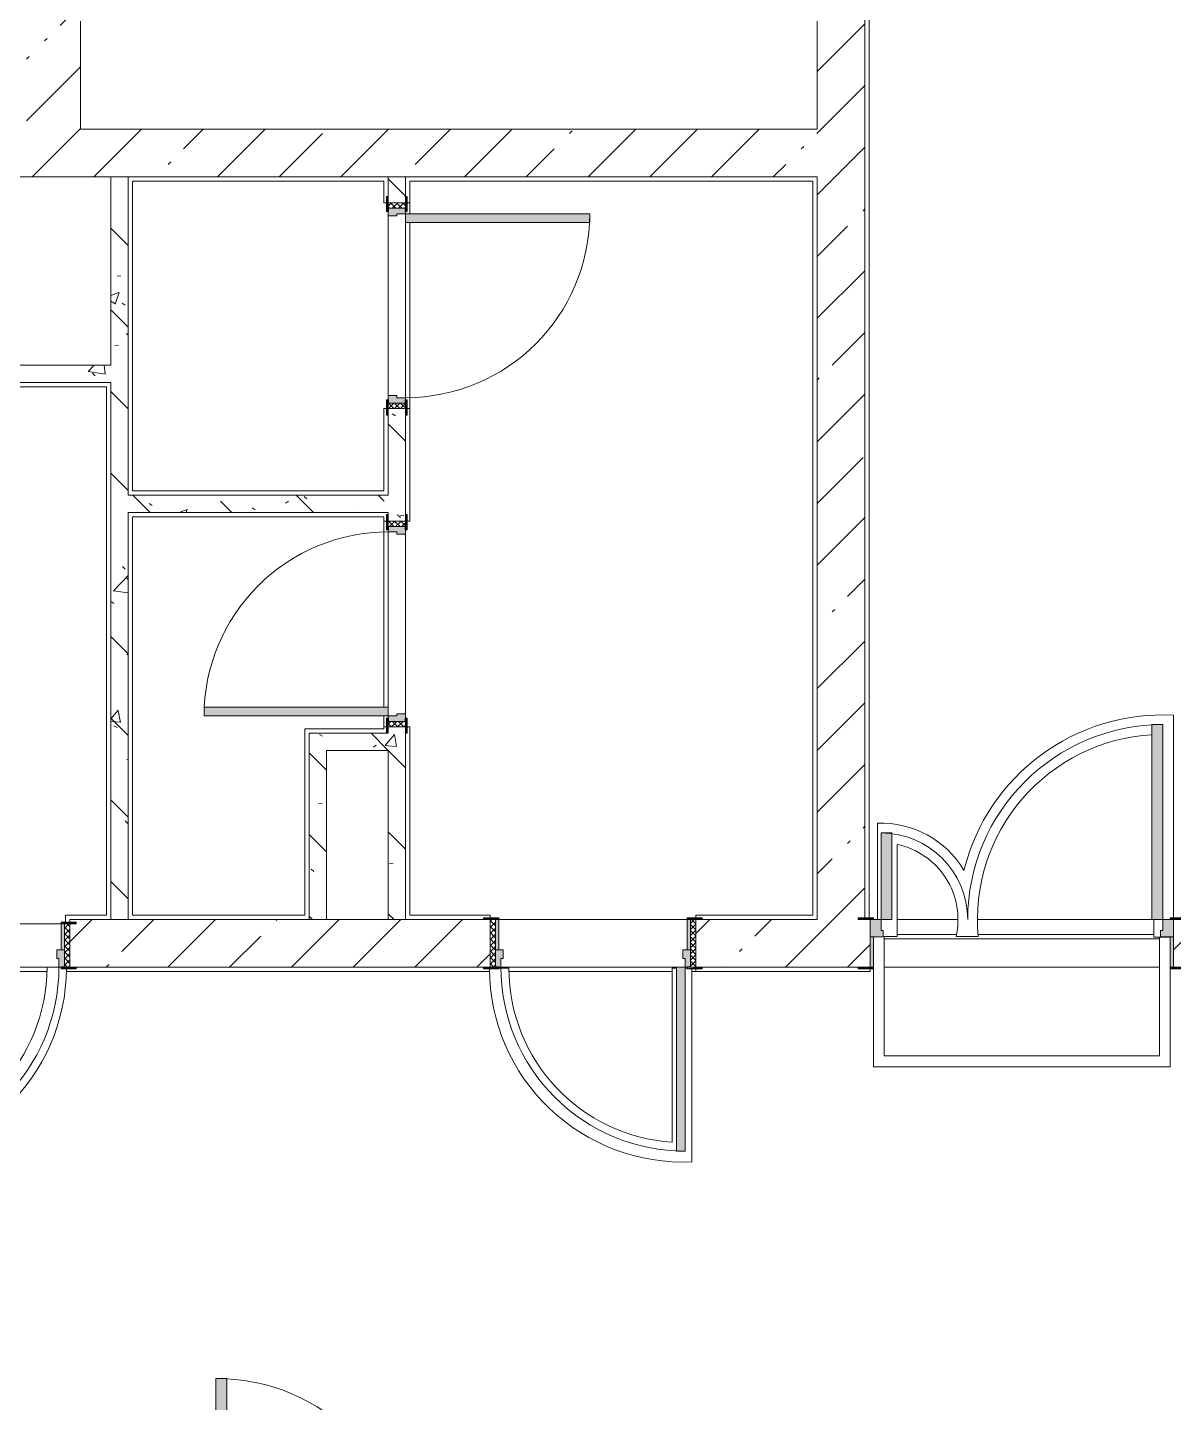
# Model space of a CAD drawing. Header units: millimetres. Extents: x -4060 to 187734, y -8553 to 29000.
# Drawn here: x 149889 to 155179, y 11389 to 17740 of the extents above; entities that cross this region are included whole.
import ezdxf

# ---------------------------------------------------------------- set-up
doc = ezdxf.new("R2010")
doc.units = ezdxf.units.MM
for name, color, linetype, lineweight, true_color in [('A-DOOR-2', 7, 'Continuous', 5, 0xaaaaaa), ('A-DOOR-3', 7, 'Continuous', 5, 0xe2e2e2), ('A-DOOR-FRAM-2', 7, 'Continuous', 5, 0xe2e2e2), ('A-DOOR-FRAM-3', 7, 'Continuous', 5, 0xaaaaaa), ('A-FLOR-1', 7, 'Continuous', 5, 0xaaaaaa), ('I-WALL-24', 7, 'Continuous', 5, 0x787878)]:
    doc.layers.add(name, color=color, linetype=linetype, lineweight=lineweight, true_color=true_color)
doc.layers.add('A-WALL', color=7, linetype='Continuous', lineweight=9)
doc.layers.add('I-WALL-22', color=7, linetype='Continuous', lineweight=5)
pattern_1 = [(45, (60723.74, 0), (-285.1231, 285.1231), []), (45, (61008.87, 0), (-285.1231, 285.1231), [504.031, -100.806, 16.764, -84.042])]
pattern_2 = [(135, (60723.74, 0), (-377.1708, -377.1708), [533.4, -88.9, 17.78, -88.9]), (135, (60723.74, 376.94), (-377.1708, -377.1708), []), (50, (60723.74, 0), (637.6445, -55.7866), [66.675, -733.425]), (355, (60723.74, 0), (-123.3494, 668.699), [53.34, -586.74]), (100.451, (60776.9, -4.65), (514.299, 612.908), [56.665, -623.315]), (46.184, (60723.74, 177.8), (948.7764, -147.15), [100.012, -1100.137]), (96.636, (60802.8, 165.5), (830.909, 865.997), [84.998, -934.973]), (351.184, (60723.7, 177.8), (830.918, 865.988), [80.01, -880.11]), (21, (60812.64, 133.35), (530.6506, -357.9283), [66.675, -733.425]), (326, (60812.64, 133.35), (216.308, 644.6585), [53.34, -586.74]), (71.451, (60856.86, 103.5), (746.9596, 286.7243), [56.665, -623.315]), (37.5, (60723.74, 0), (10.81053, 295.9426), [16.764, -562.864, 16.764, -578.866, -588.962]), (37.5, (60723.74, 0), (10.81053, 295.9426), [-1175.258, 16.764, -572.198]), (7.5, (60723.74, 0), (233.8692, 350.6318), [16.764, -322.834, 16.764, -549.529, -224.472]), (7.5, (60723.74, 0), (233.8692, 350.6318), [-905.891, 16.764, -207.708]), (327.5, (60525.5, 0), (474.5678, -20.0513), [16.764, -205.486, 16.764, -676.656, -920.115]), (327.5, (60525.5, 0), (474.5678, -20.0513), [-915.67, 16.764, -903.351]), (317.5, (60436.6, 0), (518.4522, 88.9934), [16.764, -272.161, 16.764, -443.738, -653.415]), (317.5, (60436.6, 0), (518.4522, 88.9934), [-749.427, 16.764, -636.651])]
pattern_3 = [(135, (1826.41, 104.685), (-14.14214, -14.14214), []), (225, (1826.41, 104.685), (14.14214, -14.14214), [])]
pattern_4 = [(45, (-296.384, 104.685), (-14.1421, 14.1421), []), (135, (-296.384, 104.685), (-14.1421, -14.1421), [])]

# ---------------------------------------------------------------- blocks, each defined once
blk = doc.blocks.new('110_Дверь_СКБ_2Ст - Д-1_л_Лестничная клетка EIS60 2-32142534-1_5_1_птичка')
at = {"layer": 'A-DOOR-3'}
for points in [[(662.5, 1010), (612.5, 1010), (612.5, 110), (662.5, 110), (662.5, 786.4)], [(-587.5, 510), (-637.5, 510), (-637.5, 110), (-587.5, 110), (-587.5, 499.2)], [(712.5, 30), (697.5, 30), (699.6, -110), (712.5, -110)]]:
    blk.add_hatch(color=256, dxfattribs=at).paths.add_polyline_path(points)
h = blk.add_hatch(color=256, dxfattribs=at)
h.paths.add_polyline_path([(662.5, 110), (662.5, 60), (652.5, 60), (652.5, 30), (712.5, 32.6), (712.5, 110)])
h.paths.add_polyline_path([(-637.5, 110), (-687.5, 110), (-687.2, 30), (-627.5, 35.6), (-627.5, 60), (-637.5, 60), (-637.5, 104.8)])
at = {"layer": 'A-DOOR-FRAM-2'}
for points in [[(-672.5, 118), (-742.5, 118), (-742.5, 110), (-672.5, 110)], [(729.9, 118), (697.5, 118), (697.5, 110), (767.5, 110), (767.5, 118)], [(-672.5, 30), (-687.5, 30), (-687.4, -110), (-672.5, -110), (-672.5, -21.5)], [(-687.4, -110), (-742.5, -110.2), (-742.5, -118), (-672.5, -118), (-674.5, -110)], [(767.5, -110), (697.5, -110), (698.9, -118), (767.5, -118)]]:
    blk.add_hatch(color=256, dxfattribs=at).paths.add_polyline_path(points)
at = {"layer": 'A-DOOR-2'}
for p, q in [((662.5, 1010), (612.5, 1010)), ((612.5, 1010), (612.5, 110)), ((662.5, 110), (662.5, 1010)), ((-637.5, 510), (-637.5, 110)), ((-587.5, 510), (-637.5, 510)), ((-587.5, 110), (-587.5, 510)), ((-637.5, 110), (-587.5, 110)), ((612.5, 110), (662.5, 110))]:
    blk.add_line(p, q, dxfattribs=at)
for centre, radius, start, end in [((662.5, 110), 900, 90, 180), ((-637.5, 110), 400, 360, 90)]:
    blk.add_arc(centre, radius, start, end, dxfattribs=at)
at = {"layer": 'A-DOOR-FRAM-3'}
for p, q in [((-672.5, 118), (-742.5, 118)), ((-742.5, 118), (-742.5, 110)), ((-742.5, 110), (-672.5, 110)), ((-637.5, 110), (-687.5, 110)), ((-687.5, 110), (-687.5, 30)), ((-672.5, 110), (-672.5, 118)), ((-637.5, 60), (-637.5, 110)), ((662.5, 110), (662.5, 60)), ((712.5, 110), (662.5, 110)), ((767.5, 118), (697.5, 118)), ((697.5, 118), (697.5, 110)), ((697.5, 110), (767.5, 110)), ((712.5, 30), (712.5, 110)), ((767.5, 110), (767.5, 118)), ((-687.5, 30), (-627.5, 30)), ((-672.5, 30), (-687.5, 30)), ((-687.5, 30), (-687.5, -110)), ((-672.5, -110), (-672.5, 30)), ((-627.5, 60), (-637.5, 60)), ((-627.5, 30), (-627.5, 60)), ((662.5, 60), (652.5, 60)), ((652.5, 60), (652.5, 30)), ((652.5, 30), (712.5, 30)), ((712.5, 30), (697.5, 30)), ((697.5, 30), (697.5, -110)), ((712.5, -110), (712.5, 30)), ((-672.5, -110), (-742.5, -110)), ((-742.5, -110), (-742.5, -118)), ((-742.5, -118), (-672.5, -118)), ((-687.5, -110), (-672.5, -110)), ((-672.5, -118), (-672.5, -110)), ((697.5, -110), (712.5, -110)), ((767.5, -110), (697.5, -110)), ((697.5, -110), (697.5, -118)), ((697.5, -118), (767.5, -118)), ((767.5, -118), (767.5, -110))]:
    blk.add_line(p, q, dxfattribs=at)
blk = doc.blocks.new('110_Дверь_СКБ_1Ст_Внутренняя1 - Д-8 950x2100h_охрана-V106-1_5_1_птичка')
at = {"layer": 'A-DOOR-2'}
h = blk.add_hatch(dxfattribs=at)
h.set_pattern_fill('FP_62', color=256, style=0, pattern_type=2)
h.set_pattern_definition([(135, (1826.41, 164.685), (-14.14214, -14.14214), []), (225, (1826.41, 164.685), (14.14214, -14.14214), [])])
h.paths.add_polyline_path([(462.5, 100), (462.5, -100), (487.5, -100), (487.5, 100)])
at = {"layer": 'A-DOOR-3'}
h = blk.add_hatch(color=256, dxfattribs=at)
h.paths.add_polyline_path([(462.5, 100), (437.5, 100), (437.5, 60), (427.5, 60), (427.5, 20), (462.5, 20)])
h.paths.add_polyline_path([(-412.5, 100), (-437.5, 100), (-437.5, 20), (-402.5, 20.4), (-402.5, 60), (-412.5, 60)])
at = {"layer": 'A-DOOR-FRAM-2'}
for points in [[(397.5, 950), (397.5, 100), (437.5, 100), (437.5, 950)], [(-422.5, 108), (-492.5, 108), (-492.5, 100), (-422.5, 100)], [(517.5, 108), (447.5, 108), (447.5, 100), (517.5, 100)], [(-437.5, 20), (-437.5, -100), (-422.5, -100), (-422.5, 20)], [(447.5, 20), (447.5, -100), (462.5, -100), (462.5, 20)], [(-492.5, -100), (-492.5, -108), (-422.5, -108), (-422.5, -100), (-462.5, -100)], [(487.5, -100), (447.5, -100), (447.5, -108), (517.5, -108), (517.5, -100), (490.5, -100)]]:
    blk.add_hatch(color=256, dxfattribs=at).paths.add_polyline_path(points)
at = {"layer": 'A-DOOR-FRAM-3'}
h = blk.add_hatch(dxfattribs=at)
h.set_pattern_fill('FP_63', color=256, style=0, pattern_type=2)
h.set_pattern_definition([(45, (-296.384, 164.685), (-14.1421, 14.1421), []), (135, (-296.384, 164.685), (-14.1421, -14.1421), [])])
h.paths.add_polyline_path([(-462.5, 100), (-462.5, -100), (-437.5, -100), (-437.5, 100)])
at = {"layer": 'A-DOOR-2'}
for p, q in [((437.5, 950), (397.5, 950)), ((397.5, 950), (397.5, 100)), ((437.5, 100), (437.5, 950)), ((397.5, 100), (437.5, 100))]:
    blk.add_line(p, q, dxfattribs=at)
blk.add_arc((437.5, 100), 850, 90, 180, dxfattribs=at)
at = {"layer": 'A-DOOR-FRAM-3'}
for p, q in [((-422.5, 108), (-492.5, 108)), ((-492.5, 108), (-492.5, 100)), ((-492.5, 100), (-422.5, 100)), ((-437.5, 100), (-462.5, 100)), ((-462.5, 100), (-462.5, -100)), ((-412.5, 100), (-437.5, 100)), ((-437.5, 100), (-437.5, 20)), ((-437.5, -100), (-437.5, 100)), ((-422.5, 100), (-437.5, 100)), ((-437.5, 100), (-437.5, 99)), ((-437.5, 99), (-422.5, 99)), ((-422.5, 100), (-422.5, 108)), ((-422.5, 99), (-422.5, 100)), ((-412.5, 60), (-412.5, 100)), ((437.5, 100), (437.5, 60)), ((462.5, 100), (437.5, 100)), ((517.5, 108), (447.5, 108)), ((447.5, 108), (447.5, 100)), ((462.5, 100), (447.5, 100)), ((447.5, 100), (447.5, 99)), ((447.5, 100), (517.5, 100)), ((447.5, 99), (462.5, 99)), ((462.5, 20), (462.5, 100)), ((487.5, 100), (462.5, 100)), ((462.5, 100), (462.5, -100)), ((462.5, 99), (462.5, 100)), ((487.5, -100), (487.5, 100)), ((517.5, 100), (517.5, 108)), ((-437.5, 20), (-402.5, 20)), ((-422.5, 20), (-437.5, 20)), ((-437.5, 20), (-437.5, -100)), ((-422.5, -100), (-422.5, 20)), ((-402.5, 60), (-412.5, 60)), ((-402.5, 20), (-402.5, 60)), ((437.5, 60), (427.5, 60)), ((427.5, 60), (427.5, 20)), ((427.5, 20), (462.5, 20)), ((462.5, 20), (447.5, 20)), ((447.5, 20), (447.5, -100)), ((462.5, -100), (462.5, 20)), ((-422.5, -100), (-492.5, -100)), ((-492.5, -100), (-492.5, -108)), ((-492.5, -108), (-422.5, -108)), ((-462.5, -100), (-437.5, -100)), ((-437.5, -100), (-422.5, -100)), ((-422.5, -108), (-422.5, -100)), ((447.5, -100), (462.5, -100)), ((517.5, -100), (447.5, -100)), ((447.5, -100), (447.5, -108)), ((447.5, -108), (517.5, -108)), ((462.5, -100), (487.5, -100)), ((517.5, -108), (517.5, -100))]:
    blk.add_line(p, q, dxfattribs=at)
blk = doc.blocks.new('110_Дверь_СКБ_1Ст_Внутренняя1 - Д-8_п_ 950x2100h_охрана 2-32201800-1_5_1_птичка')
at = {"layer": 'A-DOOR-2'}
h = blk.add_hatch(dxfattribs=at)
h.set_pattern_fill('FP_101', color=256, style=0, pattern_type=2)
h.set_pattern_definition([(135, (1826.41, 174.685), (-14.14214, -14.14214), []), (225, (1826.41, 174.685), (14.14214, -14.14214), [])])
h.paths.add_polyline_path([(462.5, 110), (462.5, -110), (487.5, -110), (487.5, 110)])
at = {"layer": 'A-DOOR-3'}
h = blk.add_hatch(color=256, dxfattribs=at)
h.paths.add_polyline_path([(462.5, 110), (437.5, 110), (437.5, 70), (427.5, 70), (427.5, 30), (462.5, 30)])
h.paths.add_polyline_path([(-422.5, 110), (-437.5, 110), (-437.5, 30), (-402.5, 30), (-402.5, 70), (-412.5, 70), (-412.5, 110)])
at = {"layer": 'A-DOOR-FRAM-2'}
for points in [[(-394.7, 960), (-412.5, 960), (-412.5, 110), (-372.5, 115.3), (-372.5, 960)], [(-443.8, 118), (-492.5, 118), (-492.5, 110), (-422.5, 115.3), (-422.5, 118), (-443.5, 118)], [(487.5, 118), (447.5, 115.3), (447.5, 110), (517.5, 110), (517.5, 118), (490, 118)], [(-437.5, 30), (-437.5, -110), (-422.5, -110), (-422.5, 30)], [(447.5, 30), (447.5, -110), (462.5, -110), (462.5, 30)], [(-422.5, -110), (-492.5, -110.2), (-492.5, -118), (-422.5, -118)], [(479, -110), (447.5, -110), (447.5, -118), (517.5, -118), (517.5, -110), (487.5, -110)]]:
    blk.add_hatch(color=256, dxfattribs=at).paths.add_polyline_path(points)
at = {"layer": 'A-DOOR-FRAM-3'}
h = blk.add_hatch(dxfattribs=at)
h.set_pattern_fill('FP_102', color=256, style=0, pattern_type=2)
h.set_pattern_definition([(45, (-296.384, 174.685), (-14.1421, 14.1421), []), (135, (-296.384, 174.685), (-14.1421, -14.1421), [])])
h.paths.add_polyline_path([(-462.5, 110), (-462.5, -110), (-437.5, -110), (-437.5, 110)])
at = {"layer": 'A-DOOR-2'}
for p, q in [((-412.5, 960), (-412.5, 110)), ((-372.5, 960), (-412.5, 960)), ((-372.5, 110), (-372.5, 960)), ((-412.5, 110), (-372.5, 110))]:
    blk.add_line(p, q, dxfattribs=at)
blk.add_arc((-412.5, 110), 850, 360, 90, dxfattribs=at)
at = {"layer": 'A-DOOR-FRAM-3'}
for p, q in [((-422.5, 118), (-492.5, 118)), ((-492.5, 118), (-492.5, 110)), ((-492.5, 110), (-422.5, 110)), ((-437.5, 110), (-462.5, 110)), ((-462.5, 110), (-462.5, -110)), ((-412.5, 110), (-437.5, 110)), ((-437.5, 110), (-437.5, 30)), ((-437.5, -110), (-437.5, 110)), ((-422.5, 110), (-437.5, 110)), ((-437.5, 110), (-437.5, 109)), ((-437.5, 109), (-422.5, 109)), ((-422.5, 110), (-422.5, 118)), ((-422.5, 109), (-422.5, 110)), ((-412.5, 70), (-412.5, 110)), ((-402.5, 70), (-412.5, 70)), ((-402.5, 30), (-402.5, 70)), ((437.5, 70), (427.5, 70)), ((427.5, 70), (427.5, 30)), ((437.5, 110), (437.5, 70)), ((462.5, 110), (437.5, 110)), ((517.5, 118), (447.5, 118)), ((447.5, 118), (447.5, 110)), ((462.5, 110), (447.5, 110)), ((447.5, 110), (447.5, 109)), ((447.5, 110), (517.5, 110)), ((447.5, 109), (462.5, 109)), ((462.5, 30), (462.5, 110)), ((487.5, 110), (462.5, 110)), ((462.5, 110), (462.5, -110)), ((462.5, 109), (462.5, 110)), ((487.5, -110), (487.5, 110)), ((517.5, 110), (517.5, 118)), ((-437.5, 30), (-402.5, 30)), ((-422.5, 30), (-437.5, 30)), ((-437.5, 30), (-437.5, -110)), ((-422.5, -110), (-422.5, 30)), ((427.5, 30), (462.5, 30)), ((462.5, 30), (447.5, 30)), ((447.5, 30), (447.5, -110)), ((462.5, -110), (462.5, 30)), ((-422.5, -110), (-492.5, -110)), ((-492.5, -110), (-492.5, -118)), ((-492.5, -118), (-422.5, -118)), ((-462.5, -110), (-437.5, -110)), ((-437.5, -110), (-422.5, -110)), ((-422.5, -118), (-422.5, -110)), ((447.5, -110), (462.5, -110)), ((517.5, -110), (447.5, -110)), ((447.5, -110), (447.5, -118)), ((447.5, -118), (517.5, -118)), ((462.5, -110), (487.5, -110)), ((517.5, -118), (517.5, -110))]:
    blk.add_line(p, q, dxfattribs=at)
blk = doc.blocks.new('110_Дверь_СКБ_2Ст - Д-2а_п_ Из коридора на лестницу-32215207-1_5_1_птичка')
at = {"layer": 'A-DOOR-3'}
for points in [[(-587.5, 100), (-587.5, 1000), (-637.5, 1000), (-637.2, 100), (-591.7, 100)], [(662.5, 100), (662.5, 500), (612.5, 500), (612.5, 100)], [(712.5, -100), (712.5, 20), (697.5, 20), (697.5, -100), (703.7, -100)]]:
    blk.add_hatch(color=256, dxfattribs=at).paths.add_polyline_path(points)
h = blk.add_hatch(color=256, dxfattribs=at)
h.paths.add_polyline_path([(-684.3, 20), (-627.5, 20), (-627.5, 50), (-637.5, 50), (-637.5, 100), (-687.5, 100), (-684.8, 20)])
h.paths.add_polyline_path([(662.5, 20), (712.5, 20), (712.5, 100), (662.5, 100), (662.5, 50), (652.5, 50), (652.5, 20)])
at = {"layer": 'A-DOOR-FRAM-2'}
for points in [[(-672.5, 100), (-672.5, 108), (-742.5, 108), (-742.5, 100), (-687.5, 100)], [(712.5, 100), (767.5, 100), (767.5, 108), (697.5, 108), (697.5, 100)], [(-684.8, -100), (-672.5, -100), (-672.5, 20), (-687.5, 20), (-687.5, -100)], [(-712.5, -108), (-672.5, -108), (-673.4, -100), (-742.5, -100), (-742.5, -108)], [(712.5, -108), (767.5, -107.4), (767.5, -100), (697.5, -100), (703, -108)]]:
    blk.add_hatch(color=256, dxfattribs=at).paths.add_polyline_path(points)
at = {"layer": 'A-DOOR-2'}
for p, q in [((-637.5, 1000), (-637.5, 100)), ((-587.5, 1000), (-637.5, 1000)), ((-587.5, 100), (-587.5, 1000)), ((662.5, 500), (612.5, 500)), ((612.5, 500), (612.5, 100)), ((662.5, 100), (662.5, 500)), ((-637.5, 100), (-587.5, 100)), ((612.5, 100), (662.5, 100))]:
    blk.add_line(p, q, dxfattribs=at)
for centre, radius, start, end in [((-637.5, 100), 900, 0, 90), ((662.5, 100), 400, 90, 180)]:
    blk.add_arc(centre, radius, start, end, dxfattribs=at)
at = {"layer": 'A-DOOR-FRAM-3'}
for p, q in [((-672.5, 108), (-742.5, 108)), ((-742.5, 108), (-742.5, 100)), ((-742.5, 100), (-672.5, 100)), ((-637.5, 100), (-687.5, 100)), ((-687.5, 100), (-687.5, 20)), ((-672.5, 100), (-672.5, 108)), ((-637.5, 50), (-637.5, 100)), ((662.5, 100), (662.5, 50)), ((712.5, 100), (662.5, 100)), ((767.5, 108), (697.5, 108)), ((697.5, 108), (697.5, 100)), ((697.5, 100), (767.5, 100)), ((712.5, 20), (712.5, 100)), ((767.5, 100), (767.5, 108)), ((-687.5, 20), (-627.5, 20)), ((-672.5, 20), (-687.5, 20)), ((-687.5, 20), (-687.5, -100)), ((-672.5, -100), (-672.5, 20)), ((-627.5, 50), (-637.5, 50)), ((-627.5, 20), (-627.5, 50)), ((662.5, 50), (652.5, 50)), ((652.5, 50), (652.5, 20)), ((652.5, 20), (712.5, 20)), ((712.5, 20), (697.5, 20)), ((697.5, 20), (697.5, -100)), ((712.5, -100), (712.5, 20)), ((-672.5, -100), (-742.5, -100)), ((-742.5, -100), (-742.5, -108)), ((-742.5, -108), (-672.5, -108)), ((-687.5, -100), (-672.5, -100)), ((-672.5, -108), (-672.5, -100)), ((697.5, -100), (712.5, -100)), ((767.5, -100), (697.5, -100)), ((697.5, -100), (697.5, -108)), ((697.5, -108), (767.5, -108)), ((767.5, -108), (767.5, -100))]:
    blk.add_line(p, q, dxfattribs=at)
blk = doc.blocks.new('110_Дверь_СКБ_1Ст_Внутренняя1 - Д-7_п__950x2100h_Туалет-32207265-1_5_1_птичка')
at = {"layer": 'A-DOOR-2'}
h = blk.add_hatch(dxfattribs=at)
h.set_pattern_fill('FP_64', color=256, style=0, pattern_type=2)
h.set_pattern_definition(pattern_3)
h.paths.add_polyline_path([(487.5, 40), (462.5, 40), (462.5, -40), (487.5, -40)])
at = {"layer": 'A-DOOR-3'}
h = blk.add_hatch(color=256, dxfattribs=at)
h.paths.add_polyline_path([(462.5, 16.3), (462.5, 40), (437.5, 40), (437.5, 0), (427.5, 0), (427.5, -40), (462.5, -40)])
h.paths.add_polyline_path([(-402.5, -16), (-402.5, 0), (-412.5, 0), (-412.5, 40), (-437.5, 40), (-437.5, -40), (-402.5, -40)])
at = {"layer": 'A-DOOR-FRAM-2'}
for points in [[(-372.5, 60), (-372.5, 890), (-412.5, 890), (-412.5, 40), (-372.5, 40)], [(-422.5, 40), (-422.5, 48), (-492.5, 48), (-492.5, 40), (-437.5, 40)], [(517.5, 48), (447.5, 48), (447.5, 40), (517.5, 40)], [(-422.5, -40), (-492.5, -40), (-492.5, -48), (-422.5, -48)], [(517.5, -40), (447.5, -40), (447.5, -48), (517.5, -48)]]:
    blk.add_hatch(color=256, dxfattribs=at).paths.add_polyline_path(points)
at = {"layer": 'A-DOOR-FRAM-3'}
h = blk.add_hatch(dxfattribs=at)
h.set_pattern_fill('FP_65', color=256, style=0, pattern_type=2)
h.set_pattern_definition(pattern_4)
h.paths.add_polyline_path([(-437.5, 40), (-462.5, 40), (-460.8, -40), (-437.5, -40)])
at = {"layer": 'A-DOOR-2'}
for p, q in [((-412.5, 890), (-412.5, 40)), ((-372.5, 890), (-412.5, 890)), ((-372.5, 40), (-372.5, 890)), ((-412.5, 40), (-372.5, 40))]:
    blk.add_line(p, q, dxfattribs=at)
blk.add_arc((-412.5, 40), 850, 360, 90, dxfattribs=at)
at = {"layer": 'A-DOOR-FRAM-3'}
for p, q in [((-422.5, 48), (-492.5, 48)), ((-492.5, 48), (-492.5, 40)), ((-492.5, 40), (-422.5, 40)), ((-437.5, 40), (-462.5, 40)), ((-462.5, 40), (-462.5, -40)), ((-412.5, 40), (-437.5, 40)), ((-437.5, 40), (-437.5, -40)), ((-437.5, -40), (-437.5, 40)), ((-422.5, 40), (-437.5, 40)), ((-437.5, 40), (-437.5, 39)), ((-437.5, 39), (-422.5, 39)), ((-422.5, 40), (-422.5, 48)), ((-422.5, 39), (-422.5, 40)), ((-412.5, 0), (-412.5, 40)), ((-402.5, 0), (-412.5, 0)), ((-402.5, -40), (-402.5, 0)), ((437.5, 0), (427.5, 0)), ((427.5, 0), (427.5, -40)), ((437.5, 40), (437.5, 0)), ((462.5, 40), (437.5, 40)), ((517.5, 48), (447.5, 48)), ((447.5, 48), (447.5, 40)), ((462.5, 40), (447.5, 40)), ((447.5, 40), (447.5, 39)), ((447.5, 40), (517.5, 40)), ((447.5, 39), (462.5, 39)), ((462.5, -40), (462.5, 40)), ((487.5, 40), (462.5, 40)), ((462.5, 40), (462.5, -40)), ((462.5, 39), (462.5, 40)), ((487.5, -40), (487.5, 40)), ((517.5, 40), (517.5, 48)), ((-422.5, -40), (-492.5, -40)), ((-492.5, -40), (-492.5, -48)), ((-492.5, -48), (-422.5, -48)), ((-462.5, -40), (-437.5, -40)), ((-422.5, -39), (-437.5, -39)), ((-437.5, -39), (-437.5, -40)), ((-437.5, -40), (-402.5, -40)), ((-437.5, -40), (-422.5, -40)), ((-422.5, -40), (-422.5, -39)), ((-422.5, -48), (-422.5, -40)), ((427.5, -40), (462.5, -40)), ((462.5, -39), (447.5, -39)), ((447.5, -39), (447.5, -40)), ((447.5, -40), (462.5, -40)), ((517.5, -40), (447.5, -40)), ((447.5, -40), (447.5, -48)), ((447.5, -48), (517.5, -48)), ((462.5, -40), (462.5, -39)), ((462.5, -40), (487.5, -40)), ((517.5, -48), (517.5, -40))]:
    blk.add_line(p, q, dxfattribs=at)
blk = doc.blocks.new('110_Дверь_СКБ_1Ст_Внутренняя1 - Д-7_л__950x2100h_Туалет-32209783-1_5_1_птичка')
at = {"layer": 'A-DOOR-2'}
h = blk.add_hatch(dxfattribs=at)
h.set_pattern_fill('FP_64', color=256, style=0, pattern_type=2)
h.set_pattern_definition(pattern_3)
h.paths.add_polyline_path([(462.5, 40), (462.5, -40), (487.5, -40), (487.5, 40)])
at = {"layer": 'A-DOOR-3'}
h = blk.add_hatch(color=256, dxfattribs=at)
h.paths.add_polyline_path([(-437.5, 40), (-437.5, -40), (-402.5, -40), (-402.5, 0), (-412.5, 0), (-412.5, 40)])
h.paths.add_polyline_path([(427.5, -16), (427.5, -40), (462.5, -40), (462.5, 40), (437.5, 40), (437.5, 0), (427.5, 0)])
at = {"layer": 'A-DOOR-FRAM-2'}
for points in [[(-412.5, 890), (-412.5, 40), (-372.5, 40), (-372.5, 890)], [(-492.5, 40), (-422.5, 40), (-422.5, 48), (-492.5, 48)], [(447.5, 40), (517.5, 40), (517.5, 48), (447.5, 48)], [(-492.5, -40), (-492.5, -48), (-422.5, -48), (-422.5, -40), (-472.6, -40)], [(447.5, -40), (447.5, -48), (517.5, -48), (515.1, -40), (462.5, -40)]]:
    blk.add_hatch(color=256, dxfattribs=at).paths.add_polyline_path(points)
at = {"layer": 'A-DOOR-FRAM-3'}
h = blk.add_hatch(dxfattribs=at)
h.set_pattern_fill('FP_65', color=256, style=0, pattern_type=2)
h.set_pattern_definition(pattern_4)
h.paths.add_polyline_path([(-462.5, 40), (-462.5, -40), (-437.5, -40), (-437.5, 40)])
at = {"layer": 'A-DOOR-2'}
for p, q in [((-412.5, 890), (-412.5, 40)), ((-372.5, 890), (-412.5, 890)), ((-372.5, 40), (-372.5, 890)), ((-412.5, 40), (-372.5, 40))]:
    blk.add_line(p, q, dxfattribs=at)
blk.add_arc((-412.5, 40), 850, 360, 90, dxfattribs=at)
at = {"layer": 'A-DOOR-FRAM-3'}
for p, q in [((-422.5, 48), (-492.5, 48)), ((-492.5, 48), (-492.5, 40)), ((-492.5, 40), (-422.5, 40)), ((-437.5, 40), (-462.5, 40)), ((-462.5, 40), (-462.5, -40)), ((-412.5, 40), (-437.5, 40)), ((-437.5, 40), (-437.5, -40)), ((-437.5, -40), (-437.5, 40)), ((-422.5, 40), (-437.5, 40)), ((-437.5, 40), (-437.5, 39)), ((-437.5, 39), (-422.5, 39)), ((-422.5, 40), (-422.5, 48)), ((-422.5, 39), (-422.5, 40)), ((-412.5, 0), (-412.5, 40)), ((-402.5, 0), (-412.5, 0)), ((-402.5, -40), (-402.5, 0)), ((437.5, 0), (427.5, 0)), ((427.5, 0), (427.5, -40)), ((437.5, 40), (437.5, 0)), ((462.5, 40), (437.5, 40)), ((517.5, 48), (447.5, 48)), ((447.5, 48), (447.5, 40)), ((462.5, 40), (447.5, 40)), ((447.5, 40), (447.5, 39)), ((447.5, 40), (517.5, 40)), ((447.5, 39), (462.5, 39)), ((462.5, -40), (462.5, 40)), ((487.5, 40), (462.5, 40)), ((462.5, 40), (462.5, -40)), ((462.5, 39), (462.5, 40)), ((487.5, -40), (487.5, 40)), ((517.5, 40), (517.5, 48)), ((-422.5, -40), (-492.5, -40)), ((-492.5, -40), (-492.5, -48)), ((-492.5, -48), (-422.5, -48)), ((-462.5, -40), (-437.5, -40)), ((-422.5, -39), (-437.5, -39)), ((-437.5, -39), (-437.5, -40)), ((-437.5, -40), (-402.5, -40)), ((-437.5, -40), (-422.5, -40)), ((-422.5, -40), (-422.5, -39)), ((-422.5, -48), (-422.5, -40)), ((427.5, -40), (462.5, -40)), ((462.5, -39), (447.5, -39)), ((447.5, -39), (447.5, -40)), ((447.5, -40), (462.5, -40)), ((517.5, -40), (447.5, -40)), ((447.5, -40), (447.5, -48)), ((447.5, -48), (517.5, -48)), ((462.5, -40), (462.5, -39)), ((462.5, -40), (487.5, -40)), ((517.5, -48), (517.5, -40))]:
    blk.add_line(p, q, dxfattribs=at)

msp = doc.modelspace()

# ---------------------------------------------------------------- hatches: boundary and pattern name
at = {"layer": 'I-WALL-22'}
h = msp.add_hatch(dxfattribs=at)
h.set_pattern_fill('FP_121', color=256, style=0, pattern_type=2)
h.set_pattern_definition(pattern_1)
h.paths.add_polyline_path([(149883.7, 17270), (150133.7, 17270), (150133.7, 27100), (149883.7, 27100), (149883.7, 17850)])
h = msp.add_hatch(dxfattribs=at)
h.set_pattern_fill('FP_121', color=256, style=0, pattern_type=2)
h.set_pattern_definition(pattern_1)
h.paths.add_polyline_path([(153723.7, 13620), (153723.7, 13628), (153753.7, 13628), (153753.4, 21150), (153533.7, 21150), (153533.7, 13620), (153547.5, 13620)])
h = msp.add_hatch(dxfattribs=at)
h.set_pattern_fill('FP_121', color=256, style=0, pattern_type=2)
h.set_pattern_definition(pattern_1)
h.paths.add_polyline_path([(150273.7, 17050), (153533.7, 17050), (153533.7, 17270), (147213.7, 17270), (147213.7, 17050), (150265.3, 17050)])
h = msp.add_hatch(dxfattribs=at)
h.set_pattern_fill('FP_121', color=256, style=0, pattern_type=2)
h.set_pattern_definition(pattern_1)
h.paths.add_polyline_path([(153513.7, 13400), (153533.7, 13400), (153533.7, 13620), (152973.7, 13620), (152973.7, 13400), (153337.8, 13400)])
h.paths.add_polyline_path([(151168.1, 13400), (152023.7, 13400), (152023.7, 13620), (150083.7, 13620), (150083.7, 13608), (150113.7, 13608), (150113.7, 13600), (150083.7, 13600), (150083.7, 13400), (150967.4, 13400)])
h = msp.add_hatch(dxfattribs=at)
h.set_pattern_fill('FP_121', color=256, style=0, pattern_type=2)
h.set_pattern_definition(pattern_1)
h.paths.add_polyline_path([(155406.4, 13400), (155523.7, 13400), (155523.7, 13620), (155178.7, 13620), (155178.7, 13400), (155303.7, 13400)])
h.paths.add_polyline_path([(153533.7, 13400), (153778.7, 13400), (153773.7, 13620), (153533.7, 13620)])
at = {"layer": 'I-WALL-24'}
h = msp.add_hatch(dxfattribs=at)
h.set_pattern_fill('FP_147', color=256, style=0, pattern_type=2)
h.set_pattern_definition(pattern_2)
h.paths.add_polyline_path([(150273.7, 13620), (150353.7, 13620), (150353.7, 17050), (150273.7, 17050), (150273.7, 13640)])
h = msp.add_hatch(dxfattribs=at)
h.set_pattern_fill('FP_147', color=256, style=0, pattern_type=2)
h.set_pattern_definition(pattern_2)
h.paths.add_polyline_path([(151633.7, 13620), (151633.7, 14510.1), (151553.7, 14510.1), (151553.7, 13620)])
h.paths.add_polyline_path([(151633.7, 15460.1), (151633.7, 15980.1), (151553.7, 15980.1), (151553.7, 15460.1)])
h.paths.add_polyline_path([(151553.7, 16930.1), (151633.7, 16930.1), (151633.7, 17050), (151553.7, 17050), (151553.7, 16960.1)])
h = msp.add_hatch(dxfattribs=at)
h.set_pattern_fill('FP_147', color=256, style=0, pattern_type=2)
h.set_pattern_definition(pattern_2)
h.paths.add_polyline_path([(150253.7, 16100), (150273.7, 16100), (150273.7, 16180), (147193.7, 16180), (147193.7, 16100), (150197.8, 16100)])
h = msp.add_hatch(dxfattribs=at)
h.set_pattern_fill('FP_147', color=256, style=0, pattern_type=2)
h.set_pattern_definition(pattern_2)
h.paths.add_polyline_path([(151533.7, 15500.1), (151553.7, 15500.1), (151553.7, 15580.1), (150353.7, 15580.1), (150353.7, 15500.1), (151168.1, 15500.1)])
h = msp.add_hatch(dxfattribs=at)
h.set_pattern_fill('FP_147', color=256, style=0, pattern_type=2)
h.set_pattern_definition(pattern_2)
h.paths.add_polyline_path([(151188.1, 14400), (151553.7, 14400), (151553.7, 14480), (151188.1, 14480), (151188.1, 14443.4)])
h = msp.add_hatch(dxfattribs=at)
h.set_pattern_fill('FP_147', color=256, style=0, pattern_type=2)
h.set_pattern_definition(pattern_2)
h.paths.add_polyline_path([(151262.3, 13620), (151268.1, 13624.3), (151268.1, 14400), (151188.1, 14400), (151188.1, 13620)])

# ---------------------------------------------------------------- linework, layer by layer
at = {"layer": 'A-FLOR-1'}
for p, q in [((153773.7, 21130), (153773.7, 13628)), ((151533.7, 17030), (150373.7, 17030)), ((150373.7, 17030), (150373.7, 15600.1)), ((151533.7, 16930.1), (151533.7, 17030)), ((153513.7, 17030), (151653.7, 17030)), ((151653.7, 16880.1), (151653.7, 17030)), ((153513.7, 13640), (153513.7, 17030)), ((151545.7, 16930.1), (151533.7, 16930.1)), ((151653.7, 16930.1), (151641.7, 16930.1)), ((151653.7, 15460.1), (151653.7, 16840.1)), ((150253.7, 16080), (147213.7, 16080)), ((150253.7, 13640), (150253.7, 16080)), ((151533.7, 15600.1), (151533.7, 15980.1)), ((151533.7, 15980.1), (151545.7, 15980.1)), ((151641.7, 15980.1), (151653.7, 15980.1)), ((150373.7, 15600.1), (151533.7, 15600.1)), ((151533.7, 15480.1), (150373.7, 15480.1)), ((150373.7, 15480.1), (150373.7, 13640)), ((151533.7, 14600.1), (151533.7, 15480.1)), ((151545.7, 15460.1), (151533.7, 15460.1)), ((151653.7, 15460.1), (151641.7, 15460.1)), ((151533.7, 14500), (151533.7, 14560.1)), ((155178.4, 13628), (155178.4, 14563.7)), ((151168.1, 13640), (151168.1, 14500)), ((151168.1, 14500), (151533.7, 14500)), ((151533.7, 14510.1), (151545.7, 14510.1)), ((151641.7, 14510.1), (151653.7, 14510.1)), ((151653.7, 14510.1), (151653.7, 13640)), ((153812, 14064.7), (153812, 13620)), ((153903.7, 13540.9), (153903.7, 13967)), ((150063.7, 13640), (150253.7, 13640)), ((150063.7, 13608), (150063.7, 13640)), ((150373.7, 13640), (151168.1, 13640)), ((151653.7, 13640), (152023.7, 13640)), ((152023.7, 13640), (152023.7, 13628)), ((152973.7, 13628), (152973.7, 13640)), ((152973.7, 13640), (153513.7, 13640)), ((155088.4, 13620), (155088.4, 13537.9)), ((153838.4, 13540.9), (153903.7, 13540.9)), ((153843.7, 12990), (153843.7, 13540)), ((155113.7, 13530), (153843.7, 13530)), ((153903.7, 13550), (154176.1, 13550)), ((154174.9, 13541.4), (154277.4, 13541.4)), ((154277.1, 13550), (155088.4, 13550)), ((155088.4, 13537.9), (155163.7, 13537.9)), ((155113.7, 13540), (155113.7, 12990)), ((149224.8, 13380), (149977.5, 13380)), ((150033.7, 13400), (149978.7, 13400)), ((152021.9, 13380), (150067.6, 13380)), ((152111, 13394.7), (152063.7, 13394.7)), ((152112, 13380), (152865, 13380)), ((152883.7, 13394.7), (152865, 13394.7)), ((152865, 13394.7), (152865, 12591.3)), ((152933.7, 13394.7), (152923.7, 13394.7)), ((152955, 12500.6), (152955, 13392)), ((153778.7, 13380), (152955, 13380)), ((152973.7, 13380), (152973.7, 13392)), ((153778.7, 13392), (153778.7, 13380)), ((153793.7, 13392), (153793.7, 12940)), ((155163.7, 12940), (155163.7, 13392)), ((155113.7, 12990), (153843.7, 12990)), ((153793.7, 12940), (155163.7, 12940))]:
    msp.add_line(p, q, dxfattribs=at)
for centre, radius, start, end in [((155128.7, 13620), 945, 86.9906, 166.09511), ((155128.7, 13620), 855, 93.35556, 185.27324), ((153828.7, 13620), 445, 30.68536, 92.15971), ((153828.7, 13620), 355, 347.21166, 77.80233), ((149173.7, 13400), 895, 267.50529, 359.48672), ((149173.7, 13400), 805, 273.63543, 0), ((152916, 13394.7), 895, 180.17419, 272.49471), ((152916, 13394.7), 805, 180, 266.36457)]:
    msp.add_arc(centre, radius, start, end, dxfattribs=at)
at = {"layer": 'A-WALL'}
for p, q in [((150353.7, 17050), (150273.7, 17050)), ((151633.7, 17050), (151553.7, 17050)), ((150273.7, 13620), (150353.7, 13620)), ((151188.1, 13620), (151268.1, 13620)), ((151553.7, 13620), (151633.7, 13620))]:
    msp.add_line(p, q, dxfattribs=at)
at = {"layer": 'I-WALL-22'}
for p, q in [((153753.7, 13628), (153753.7, 21150)), ((150133.7, 17270), (150133.7, 17770)), ((153533.7, 17770), (153533.7, 17270)), ((153533.7, 17270), (150133.7, 17270)), ((149344.7, 17050), (150273.7, 17050)), ((150273.7, 17050), (150273.7, 16180)), ((150353.7, 17050), (151553.7, 17050)), ((150353.7, 15580.1), (150353.7, 17050)), ((151553.7, 17050), (151553.7, 16960.1)), ((151633.7, 17050), (153533.7, 17050)), ((151633.7, 16960.1), (151633.7, 17050)), ((153533.7, 17050), (153533.7, 13620)), ((151553.7, 16040.1), (151553.7, 16870.1)), ((151633.7, 16840.1), (151633.7, 16030.1)), ((150273.7, 16180), (149344.7, 16180)), ((147193.7, 16100), (150273.7, 16100)), ((150273.7, 16100), (150273.7, 13620)), ((151553.7, 15950.1), (151553.7, 15580.1)), ((151633.7, 15490.1), (151633.7, 15950.1)), ((151553.7, 15580.1), (150353.7, 15580.1)), ((150353.7, 15500.1), (151553.7, 15500.1)), ((150353.7, 13620), (150353.7, 15500.1)), ((151553.7, 15500.1), (151553.7, 15490.1)), ((151553.7, 14600.1), (151553.7, 15410.1)), ((151633.7, 15400.1), (151633.7, 14570.1)), ((151553.7, 14480), (151188.1, 14480)), ((151188.1, 14480), (151188.1, 13620)), ((151633.7, 13620), (151633.7, 14480.1)), ((151268.1, 14400), (151553.7, 14400)), ((151268.1, 13620), (151268.1, 14400)), ((151553.7, 14400), (151553.7, 13620)), ((149173.7, 13600), (150043.7, 13600)), ((150273.7, 13620), (150083.7, 13620)), ((150083.7, 13620), (150083.7, 13608)), ((151188.1, 13620), (150353.7, 13620)), ((151553.7, 13620), (151268.1, 13620)), ((151993.7, 13620), (151633.7, 13620)), ((152063.7, 13620), (152933.7, 13620)), ((153533.7, 13620), (153003.7, 13620)), ((153903.7, 13620), (154182.7, 13620)), ((154274.7, 13620), (155078.7, 13620)), ((149978.7, 13400), (149224.8, 13400)), ((150113.7, 13400), (151993.7, 13400)), ((152883.7, 13400), (152073.7, 13400)), ((153003.7, 13400), (153533.7, 13400)), ((153533.7, 13400), (153723.7, 13400)), ((155113.7, 13400), (153843.7, 13400))]:
    msp.add_line(p, q, dxfattribs=at)

# ---------------------------------------------------------------- block references
at = {"layer": 'A-DOOR-2'}
for name, p, rotation in [('110_Дверь_СКБ_1Ст_Внутренняя1 - Д-7_п__950x2100h_Туалет-32207265-1_5_1_птичка', (151593.7, 16467.6), 270), ('110_Дверь_СКБ_1Ст_Внутренняя1 - Д-7_л__950x2100h_Туалет-32209783-1_5_1_птичка', (151593.7, 14972.6), 90), ('110_Дверь_СКБ_1Ст_Внутренняя1 - Д-8 950x2100h_охрана-V106-1_5_1_птичка', (149621.2, 13500), 180), ('110_Дверь_СКБ_1Ст_Внутренняя1 - Д-8_п_ 950x2100h_охрана 2-32201800-1_5_1_птичка', (152511.2, 13510), 180)]:
    msp.add_blockref(name, p, dxfattribs=dict(at, rotation=rotation))
for name, p in [('110_Дверь_СКБ_2Ст - Д-1_л_Лестничная клетка EIS60 2-32142534-1_5_1_птичка', (154466.2, 13510)), ('110_Дверь_СКБ_2Ст - Д-2а_п_ Из коридора на лестницу-32215207-1_5_1_птичка', (151396.2, 10500))]:
    msp.add_blockref(name, p, dxfattribs=at)

doc.saveas('drawing.dxf')
